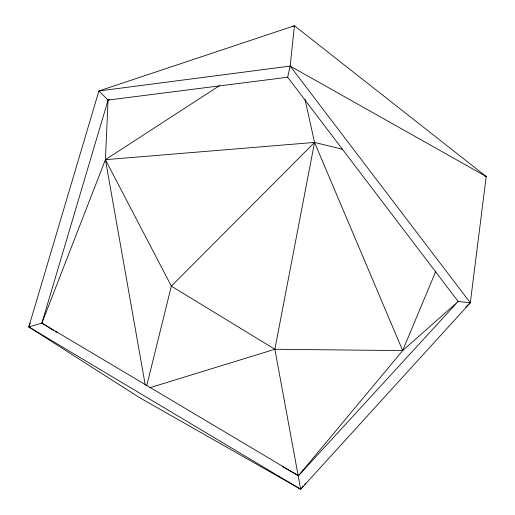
<?xml version="1.0" encoding="UTF-8"?>
<svg xmlns="http://www.w3.org/2000/svg" width="515" height="515" viewBox="0 0 515 515"><rect width="100%" height="100%" fill="white"/><g stroke="black" fill="none" stroke-linecap="round" stroke-linejoin="round"><path stroke-width="0.77" d="M484.641 176.124L486.205 176.503L290.164 66.087L98.886 90.975L28.795 326.922L139.205 397.432L300.663 489.25L470.317 302.794L486.205 176.503L294.419 25.75L98.886 90.975L108.079 100.065L105.414 159.676L145.243 384.963M465.618 307.133L470.317 302.794L458.163 301.455L287.666 77.224L290.164 66.087L294.419 25.75L293.067 26.619M30.25 323.188L28.795 326.922L300.663 489.25L274.868 349.267L314.543 142.423L304.989 99.292M146.711 385.799L171.347 286.128L314.543 142.423L342.559 149.279M28.795 326.922L41.889 323.105L108.079 100.065L109.605 99.562M53.373 330.366L41.889 323.105L105.414 159.676L219.429 85.728M282.445 466.596L298.462 475.712L402.691 350.593L435.838 271.135M300.663 489.25L303.245 486.179M304.796 484.332L305.826 483.102M149.781 387.731L274.868 349.267L402.691 350.593L458.163 301.455L298.462 475.712L41.889 323.105M108.079 100.065L287.666 77.224M274.868 349.267L171.347 286.128L105.414 159.676L314.543 142.423L402.691 350.593M55.401 331.654L56.753 332.503M290.164 66.087L470.317 302.794"/></g></svg>
